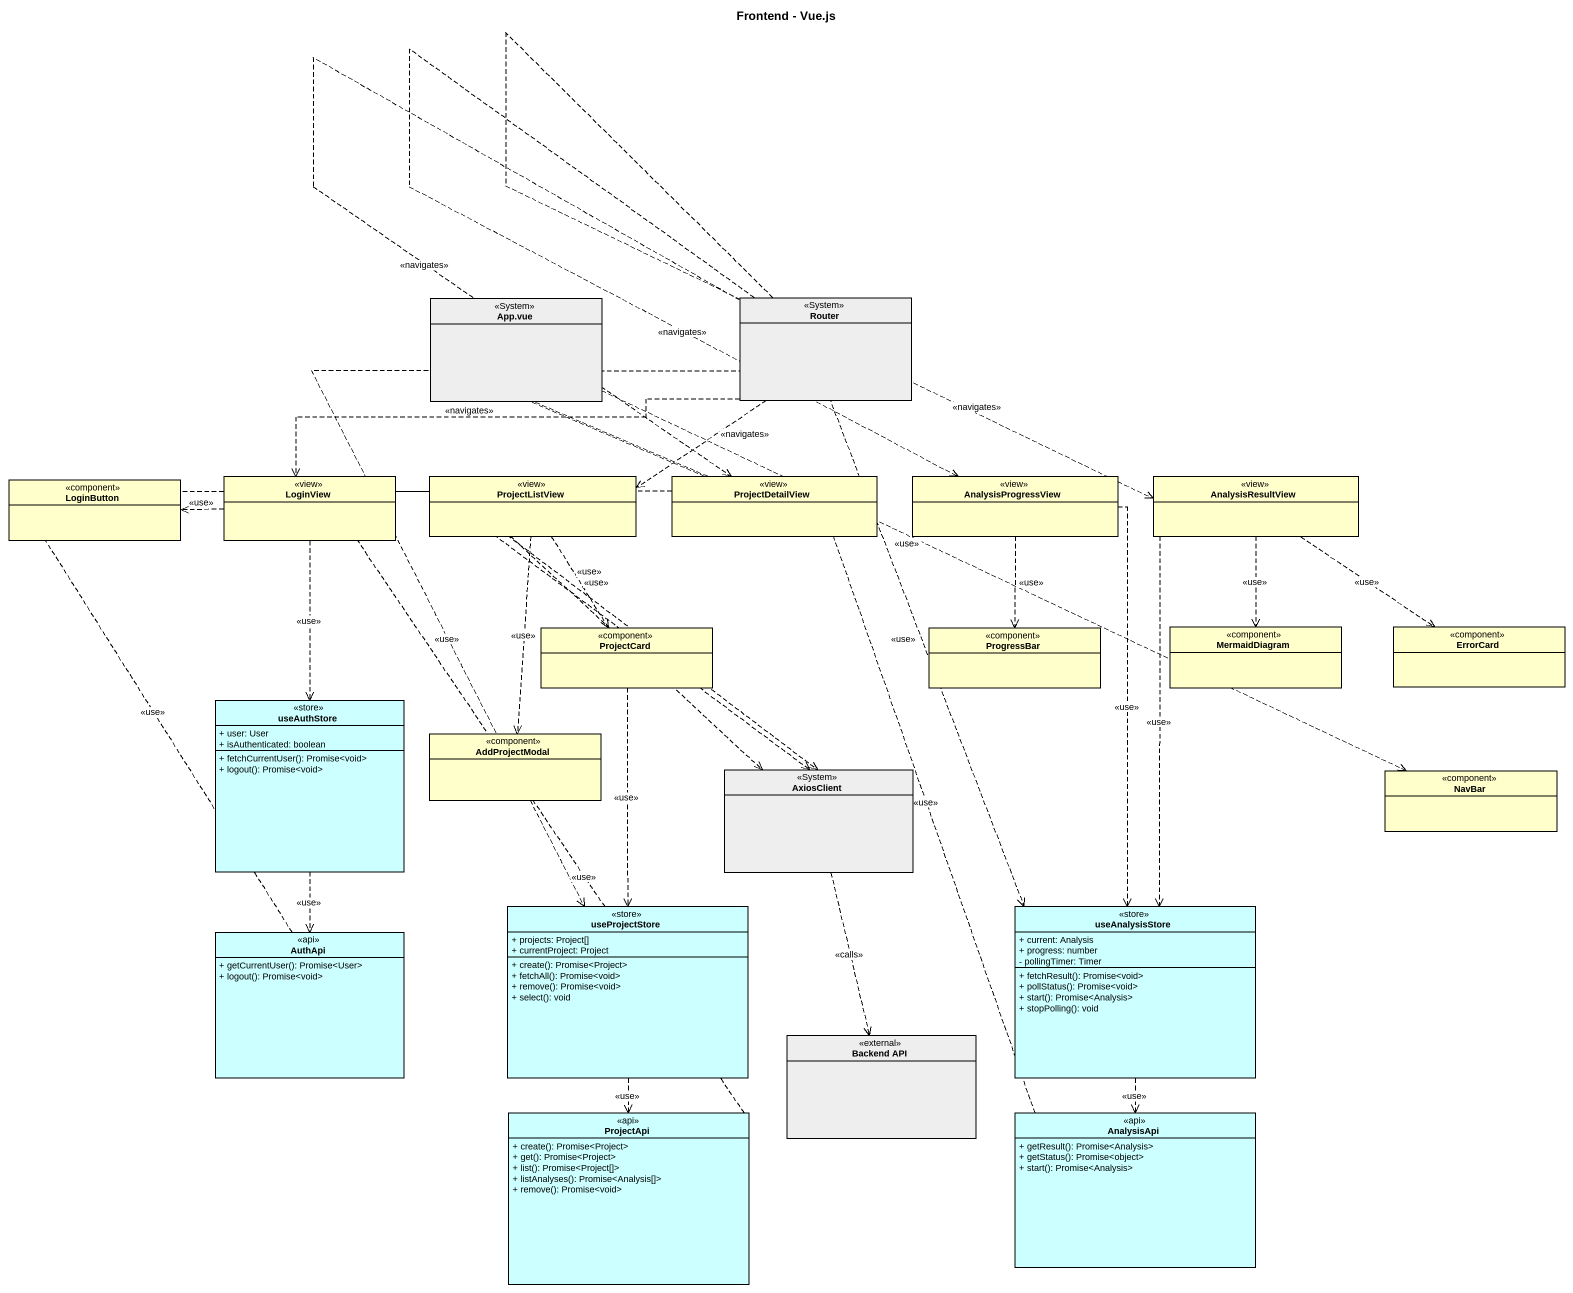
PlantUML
@startuml
title Frontend - Vue.js
hide circle
hide empty members
skinparam classAttributeIconSize 0
class "App.vue" as App_vue <<System>> #EEEEEE
class Router <<System>> #EEEEEE
class LoginView <<view>> #FFFFCC
class ProjectListView <<view>> #FFFFCC
class ProjectDetailView <<view>> #FFFFCC
class AnalysisProgressView <<view>> #FFFFCC
class AnalysisResultView <<view>> #FFFFCC
class LoginButton <<component>> #FFFFCC
class ProjectCard <<component>> #FFFFCC
class ProgressBar <<component>> #FFFFCC
class MermaidDiagram <<component>> #FFFFCC
class ErrorCard <<component>> #FFFFCC
class useAuthStore <<store>> #CCFFFF {
  + user: User
  + isAuthenticated: boolean
  + fetchCurrentUser(): Promise<void>
  + logout(): Promise<void>
}
class AddProjectModal <<component>> #FFFFCC
class AxiosClient <<System>> #EEEEEE
class NavBar <<component>> #FFFFCC
class AuthApi <<api>> #CCFFFF {
  + getCurrentUser(): Promise<User>
  + logout(): Promise<void>
}
class useProjectStore <<store>> #CCFFFF {
  + projects: Project[]
  + currentProject: Project
  + create(): Promise<Project>
  + fetchAll(): Promise<void>
  + remove(): Promise<void>
  + select(): void
}
class useAnalysisStore <<store>> #CCFFFF {
  + current: Analysis
  + progress: number
  - pollingTimer: Timer
  + fetchResult(): Promise<void>
  + pollStatus(): Promise<void>
  + start(): Promise<Analysis>
  + stopPolling(): void
}
class "Backend API" as Backend_API <<external>> #EEEEEE
class ProjectApi <<api>> #CCFFFF {
  + create(): Promise<Project>
  + get(): Promise<Project>
  + list(): Promise<Project[]>
  + listAnalyses(): Promise<Analysis[]>
  + remove(): Promise<void>
}
class AnalysisApi <<api>> #CCFFFF {
  + getResult(): Promise<Analysis>
  + getStatus(): Promise<object>
  + start(): Promise<Analysis>
}
App_vue .right.> NavBar : <<use>>
Router .left.> LoginView : <<navigates>>
Router .left.> ProjectListView : <<navigates>>
Router ..> ProjectDetailView : <<navigates>>
Router ..> AnalysisProgressView : <<navigates>>
Router .right.> AnalysisResultView : <<navigates>>
LoginView .left.> LoginButton : <<use>>
LoginView ..> useAuthStore : <<use>>
ProjectListView ..> ProjectCard : <<use>>
ProjectListView ..> ProjectCard : <<use>>
ProjectListView ..> AddProjectModal : <<use>>
ProjectDetailView ..> useProjectStore : <<use>>
ProjectDetailView ..> useAnalysisStore : <<use>>
AnalysisProgressView ..> ProgressBar : <<use>>
AnalysisProgressView ..> useAnalysisStore : <<use>>
AnalysisResultView ..> MermaidDiagram : <<use>>
AnalysisResultView ..> ErrorCard : <<use>>
AnalysisResultView ..> useAnalysisStore : <<use>>
ProjectCard ..> useProjectStore : <<use>>
useAuthStore ..> AuthApi : <<use>>
AxiosClient ..> Backend_API : <<calls>>
AuthApi .right.> AxiosClient : <<use>>
useProjectStore ..> ProjectApi : <<use>>
useAnalysisStore ..> AnalysisApi : <<use>>
ProjectApi .up.> AxiosClient : <<use>>
AnalysisApi .up.> AxiosClient : <<use>>
@enduml
